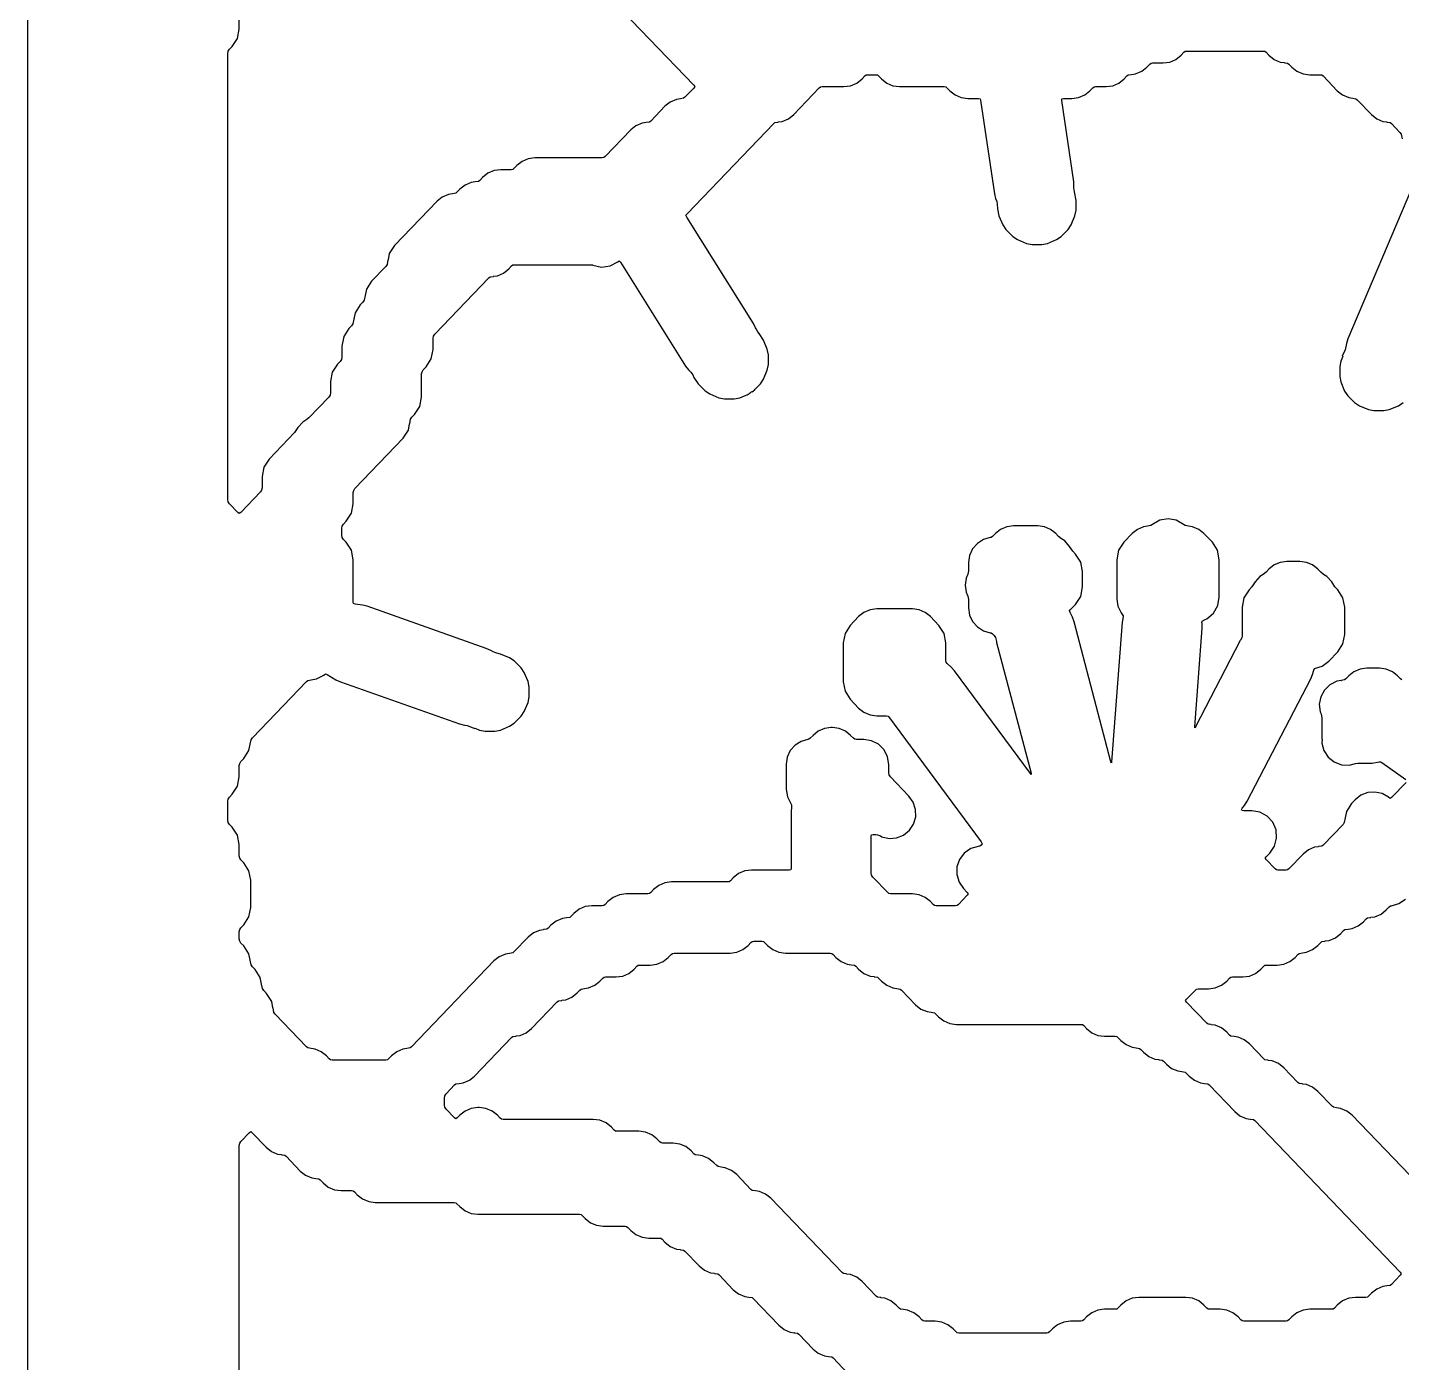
# Model space of a CAD drawing. Header units: millimetres. Extents: x 10 to 410, y 18 to 283.
# Drawn here: x 10 to 37.42, y 57.96 to 84.59 of the extents above; entities that cross this region are included whole.
import ezdxf

# ---------------------------------------------------------------- set-up
doc = ezdxf.new("R2010")
doc.units = ezdxf.units.MM
doc.layers.add('CUT', color=1, linetype='Continuous')

msp = doc.modelspace()

# ---------------------------------------------------------------- linework, layer by layer
at = {"layer": 'CUT'}
for points in [[(52.134, 21), (60.134, 21), (60.134, 24), (73.2679, 24), (73.2679, 144), (60.134, 144), (60.134, 147), (52.134, 147), (52.134, 144), (31.134, 144), (31.134, 147), (23.134, 147), (23.134, 144), (10, 144), (10, 24), (23.134, 24), (23.134, 21), (31.134, 21), (31.134, 24), (52.134, 24)], [(18.3546, 63.0098), (18.33, 63.0479), (18.3214, 63.0924), (18.3214, 63.2332), (18.33, 63.2777), (18.3546, 63.3158), (18.5255, 63.4937), (18.5506, 63.5137), (18.6157, 63.5225), (18.6154, 63.525), (18.6959, 63.5359), (18.819, 63.5884), (18.9238, 63.6716), (19.6627, 64.4409), (19.6878, 64.4608), (19.7529, 64.4696), (19.7526, 64.4722), (19.8331, 64.483), (19.9562, 64.5355), (20.061, 64.6188), (20.5725, 65.1512), (20.5976, 65.1712), (20.6627, 65.18), (20.6623, 65.1825), (20.7428, 65.1934), (20.866, 65.2459), (20.9708, 65.3291), (21.0274, 65.388), (21.0525, 65.408), (21.1176, 65.4168), (21.1172, 65.4193), (21.1977, 65.4302), (21.3208, 65.4826), (21.4257, 65.5659), (21.4822, 65.6248), (21.5074, 65.6448), (21.5391, 65.649), (21.7474, 65.649), (21.88, 65.667), (22.0032, 65.7194), (22.108, 65.8027), (22.1646, 65.8616), (22.1897, 65.8815), (22.2215, 65.8858), (22.4297, 65.8858), (22.5623, 65.9038), (22.6855, 65.9562), (22.7903, 66.0395), (22.8469, 66.0984), (22.872, 66.1183), (22.9038, 66.1226), (24.0218, 66.1226), (24.1544, 66.1405), (24.2776, 66.193), (24.3824, 66.2763), (24.439, 66.3352), (24.4641, 66.3551), (24.4959, 66.3594), (24.6561, 66.3594), (24.6879, 66.3551), (24.713, 66.3352), (24.7696, 66.2763), (24.8744, 66.193), (24.9975, 66.1405), (25.1302, 66.1226), (26.0207, 66.1226), (26.0525, 66.1183), (26.0776, 66.0984), (26.1342, 66.0395), (26.239, 65.9562), (26.3621, 65.9038), (26.4426, 65.8929), (26.4423, 65.8903), (26.5074, 65.8815), (26.5325, 65.8616), (26.5891, 65.8027), (26.6939, 65.7194), (26.817, 65.667), (26.8975, 65.6561), (26.8972, 65.6535), (26.9623, 65.6448), (26.9874, 65.6248), (27.044, 65.5659), (27.1488, 65.4826), (27.2719, 65.4302), (27.3524, 65.4193), (27.352, 65.4168), (27.4171, 65.408), (27.4423, 65.388), (27.7263, 65.0923), (27.8311, 65.0091), (27.9542, 64.9566), (28.0347, 64.9457), (28.0344, 64.9432), (28.0995, 64.9344), (28.1246, 64.9144), (28.1812, 64.8555), (28.286, 64.7723), (28.4091, 64.7198), (28.5418, 64.7019), (31.0244, 64.7019), (31.0562, 64.6976), (31.0813, 64.6777), (31.1379, 64.6188), (31.2427, 64.5355), (31.3658, 64.483), (31.4985, 64.4651), (31.7067, 64.4651), (31.7385, 64.4608), (31.7636, 64.4409), (31.8202, 64.382), (31.925, 64.2987), (32.0481, 64.2462), (32.1286, 64.2354), (32.1283, 64.2328), (32.1934, 64.224), (32.2185, 64.2041), (32.2751, 64.1452), (32.3799, 64.0619), (32.503, 64.0095), (32.5835, 63.9986), (32.5832, 63.996), (32.6483, 63.9873), (32.6734, 63.9673), (32.73, 63.9084), (32.8348, 63.8251), (32.9579, 63.7727), (33.0384, 63.7618), (33.038, 63.7593), (33.1031, 63.7505), (33.1283, 63.7305), (33.1848, 63.6716), (33.2896, 63.5884), (33.4128, 63.5359), (33.4933, 63.525), (33.4929, 63.5225), (33.558, 63.5137), (33.5831, 63.4937), (34.0946, 62.9612), (34.1994, 62.878), (34.3226, 62.8255), (34.403, 62.8147), (34.4027, 62.8121), (34.4678, 62.8033), (34.4929, 62.7834), (37.3998, 59.757), (37.4192, 59.7294), (37.3998, 59.7017), (37.2222, 59.5168), (37.1971, 59.4969), (37.132, 59.4881), (37.1323, 59.4856), (37.0518, 59.4747), (36.9287, 59.4222), (36.8239, 59.339), (36.7673, 59.2801), (36.7422, 59.2601), (36.7104, 59.2558), (36.5022, 59.2558), (36.3695, 59.2379), (36.2464, 59.1854), (36.1416, 59.1022), (36.085, 59.0433), (36.0599, 59.0233), (36.0281, 59.019), (35.5924, 59.019), (35.4598, 59.0011), (35.3366, 58.9486), (35.2318, 58.8654), (35.1752, 58.8065), (35.1501, 58.7865), (35.1183, 58.7822), (34.2758, 58.7822), (34.244, 58.7865), (34.2189, 58.8065), (34.1623, 58.8654), (34.0575, 58.9486), (33.9344, 59.0011), (33.8017, 59.019), (33.5935, 59.019), (33.5617, 59.0233), (33.5366, 59.0433), (33.48, 59.1022), (33.3752, 59.1854), (33.252, 59.2379), (33.1194, 59.2558), (32.1808, 59.2558), (32.0481, 59.2379), (31.925, 59.1854), (31.8202, 59.1022), (31.7636, 59.0433), (31.7385, 59.0233), (31.7067, 59.019), (31.4985, 59.019), (31.3658, 59.0011), (31.2427, 58.9486), (31.1379, 58.8654), (31.0813, 58.8065), (31.0562, 58.7865), (31.0244, 58.7822), (30.8162, 58.7822), (30.6835, 58.7643), (30.5604, 58.7119), (30.4556, 58.6286), (30.399, 58.5697), (30.3739, 58.5497), (30.3421, 58.5455), (28.5898, 58.5455), (28.558, 58.5497), (28.5329, 58.5697), (28.4763, 58.6286), (28.3715, 58.7119), (28.2483, 58.7643), (28.1157, 58.7822), (27.9075, 58.7822), (27.8757, 58.7865), (27.8506, 58.8065), (27.794, 58.8654), (27.6892, 58.9486), (27.566, 59.0011), (27.4855, 59.012), (27.4859, 59.0145), (27.4208, 59.0233), (27.3957, 59.0433), (27.3391, 59.1022), (27.2343, 59.1854), (27.1111, 59.2379), (27.0307, 59.2488), (27.031, 59.2513), (26.9659, 59.2601), (26.9408, 59.2801), (26.6568, 59.5758), (26.552, 59.659), (26.4288, 59.7115), (26.3483, 59.7223), (26.3487, 59.7249), (26.2836, 59.7337), (26.2585, 59.7536), (24.8373, 61.2333), (24.7324, 61.3165), (24.6093, 61.369), (24.5288, 61.3798), (24.5292, 61.3824), (24.4641, 61.3912), (24.439, 61.4111), (24.1549, 61.7068), (24.0501, 61.7901), (23.927, 61.8425), (23.8465, 61.8534), (23.8469, 61.856), (23.7818, 61.8648), (23.7566, 61.8847), (23.7001, 61.9436), (23.5952, 62.0269), (23.4721, 62.0793), (23.3916, 62.0902), (23.392, 62.0928), (23.3269, 62.1015), (23.3018, 62.1215), (23.2452, 62.1804), (23.1404, 62.2637), (23.0172, 62.3161), (22.8846, 62.334), (22.6763, 62.334), (22.6446, 62.3383), (22.6194, 62.3583), (22.5629, 62.4172), (22.458, 62.5004), (22.3349, 62.5529), (22.2023, 62.5708), (21.7666, 62.5708), (21.7348, 62.5751), (21.7097, 62.5951), (21.6531, 62.654), (21.5483, 62.7372), (21.4251, 62.7897), (21.2925, 62.8076), (19.4922, 62.8076), (19.4604, 62.8119), (19.4353, 62.8319), (19.3787, 62.8908), (19.2739, 62.974), (19.1507, 63.0265), (19.0181, 63.0444), (18.9893, 63.0444), (18.8566, 63.0265), (18.7335, 62.974), (18.6287, 62.8908), (18.5768, 62.8367), (18.5488, 62.8157), (18.5208, 62.8367)]]:
    msp.add_lwpolyline(points, close=True, dxfattribs=at)
for points in [[(21.5288, 85.2781), (23.2985, 83.4357), (23.3179, 83.408), (23.2985, 83.3804), (23.1209, 83.1955), (23.0958, 83.1755), (23.0307, 83.1667), (23.031, 83.1642), (22.9505, 83.1533), (22.8274, 83.1009), (22.7226, 83.0176), (22.4386, 82.7219), (22.4135, 82.702), (22.3484, 82.6932), (22.3487, 82.6906), (22.2682, 82.6798), (22.1451, 82.6273), (22.0403, 82.544), (21.5288, 82.0116), (21.5037, 81.9916), (21.4719, 81.9873), (20.1265, 81.9873), (19.9938, 81.9694), (19.8707, 81.9169), (19.7659, 81.8337), (19.7093, 81.7748), (19.6842, 81.7548), (19.6524, 81.7505), (19.4442, 81.7505), (19.3115, 81.7326), (19.1884, 81.6801), (19.0836, 81.5969), (19.027, 81.538), (19.0019, 81.518), (18.9368, 81.5092), (18.9371, 81.5067), (18.8566, 81.4958), (18.7335, 81.4434), (18.6287, 81.3601), (18.5721, 81.3012), (18.547, 81.2812), (18.4819, 81.2725), (18.4822, 81.2699), (18.4017, 81.259), (18.2786, 81.2066), (18.1738, 81.1233), (17.3236, 80.2382), (17.2203, 80.0785), (17.1956, 79.9509), (17.1933, 79.9513), (17.1755, 79.8597), (17.1509, 79.8216), (16.8687, 79.5278), (16.7654, 79.3681), (16.7407, 79.2405), (16.7384, 79.241), (16.7207, 79.1493), (16.696, 79.1113), (16.6412, 79.0542), (16.538, 78.8945), (16.5133, 78.7669), (16.511, 78.7674), (16.4932, 78.6758), (16.4686, 78.6377), (16.4138, 78.5806), (16.3106, 78.421), (16.2744, 78.2343), (16.2744, 78.0099), (16.2658, 77.9654), (16.2412, 77.9273), (16.1864, 77.8703), (16.0831, 77.7106), (16.047, 77.5239), (16.047, 77.2996), (16.0383, 77.2551), (16.0137, 77.217), (15.6154, 76.8023), (15.5583, 76.7569), (15.4936, 76.7171), (15.3957, 76.6061), (15.3314, 76.5066), (14.8217, 75.976), (14.7185, 75.8163), (14.6823, 75.6296), (14.6823, 75.4053), (14.6737, 75.3608), (14.6491, 75.3227), (14.2554, 74.9128), (14.2274, 74.8918), (14.1995, 74.9128), (14.0332, 75.0859), (14.0086, 75.124), (14, 75.1685), (14, 84.0704), (14.0086, 84.1149), (14.0332, 84.153), (14.088, 84.21), (14.1913, 84.3697), (14.2274, 84.5564), (14.2274, 85.5747)], [(37.5149, 69.5299), (37.2269, 69.23), (37.1989, 69.2089), (37.1612, 69.2372), (37.0344, 69.3064), (36.8931, 69.3365), (36.7491, 69.3248), (36.6144, 69.2725), (36.5003, 69.1839), (36.4285, 69.1092), (36.3253, 68.9495), (36.3006, 68.8219), (36.2983, 68.8223), (36.2805, 68.7307), (36.2559, 68.6927), (35.8575, 68.2779), (35.8324, 68.258), (35.7673, 68.2492), (35.7677, 68.2467), (35.6872, 68.2358), (35.5641, 68.1833), (35.4592, 68.1001), (35.1752, 67.8044), (35.1501, 67.7844), (35.1183, 67.7801), (34.9581, 67.7801), (34.9263, 67.7844), (34.9012, 67.8044), (34.7236, 67.9893), (34.7042, 68.0169), (34.7236, 68.0446), (34.7939, 68.1177), (34.8874, 68.2549), (34.9309, 68.4152), (34.9194, 68.5809), (34.8543, 68.7337), (34.7427, 68.8568), (34.597, 68.9365), (34.4333, 68.9641), (34.2758, 68.9641), (34.244, 68.9684), (34.2348, 68.9756), (34.2271, 68.9865), (34.2435, 69.0144), (34.2879, 69.0699), (34.3415, 69.152), (35.6111, 71.594), (35.6476, 71.6849), (35.6714, 71.7668), (35.6871, 71.7997), (35.69, 71.8001), (35.8422, 71.8509), (35.9705, 71.9473), (36.1497, 72.1339), (36.253, 72.2936), (36.2891, 72.4803), (36.2891, 73.025), (36.253, 73.2117), (36.1497, 73.3713), (36.0949, 73.4284), (36.0306, 73.5279), (35.9327, 73.6389), (35.868, 73.6787), (35.811, 73.724), (35.7544, 73.7829), (35.6496, 73.8662), (35.5264, 73.9187), (35.3938, 73.9366), (35.1375, 73.9366), (35.0049, 73.9187), (34.8817, 73.8662), (34.7769, 73.7829), (34.7203, 73.724), (34.6633, 73.6787), (34.5986, 73.6389), (34.5007, 73.5279), (34.4364, 73.4284), (34.3816, 73.3713), (34.2783, 73.2117), (34.2422, 73.025), (34.2422, 72.4529), (34.2354, 72.4129), (34.2112, 72.3695), (34.2047, 72.3574), (33.31, 70.6366), (33.297, 70.6188), (33.2953, 70.6408), (33.4441, 72.6069), (33.4419, 72.7049), (33.4412, 72.7106), (33.443, 72.7483), (33.5023, 72.7813), (33.5355, 72.7932), (33.6694, 72.9048), (33.7569, 73.0556), (33.7873, 73.2272), (33.7873, 73.9721), (33.7511, 74.1588), (33.6479, 74.3185), (33.48, 74.4933), (33.3752, 74.5766), (33.252, 74.629), (33.1716, 74.6399), (33.1719, 74.6424), (33.1068, 74.6512), (33.0748, 74.6766), (32.9285, 74.7572), (32.7638, 74.7851), (32.5991, 74.7572), (32.4528, 74.6766), (32.4208, 74.6512), (32.3557, 74.6424), (32.3561, 74.6399), (32.2756, 74.629), (32.1524, 74.5766), (32.0476, 74.4933), (31.8797, 74.3185), (31.7765, 74.1588), (31.7403, 73.9721), (31.7403, 73.1877), (31.7621, 73.0418), (31.8255, 72.9085), (31.8654, 72.8493), (31.8595, 72.7894), (31.8487, 72.7277), (31.6376, 69.9391), (31.633, 69.9192), (31.6247, 69.9379), (30.8893, 72.7304), (30.8552, 72.8223), (30.8095, 72.9158), (30.7992, 72.9491), (30.8192, 72.9776), (30.9186, 73.0811), (31.0219, 73.2408), (31.058, 73.4275), (31.058, 73.7353), (31.0219, 73.922), (30.9186, 74.0817), (30.8638, 74.1388), (30.7995, 74.2383), (30.7016, 74.3493), (30.6369, 74.3891), (30.5798, 74.4344), (30.5233, 74.4933), (30.4184, 74.5766), (30.2953, 74.629), (30.1627, 74.6469), (29.679, 74.6469), (29.5463, 74.629), (29.4232, 74.5766), (29.3184, 74.4933), (29.2618, 74.4344), (29.2367, 74.4144), (29.2167, 74.4117), (29.079, 74.3725), (28.9581, 74.2958), (28.8639, 74.188), (28.8041, 74.0579), (28.7836, 73.9162), (28.7836, 73.7478), (28.7707, 73.6812), (28.7355, 73.6045), (28.7151, 73.463), (28.7355, 73.3215), (28.7707, 73.2448), (28.7836, 73.1782), (28.7836, 73.0098), (28.8041, 72.8681), (28.8639, 72.738), (28.9581, 72.6302), (29.079, 72.5535), (29.2167, 72.5143), (29.2367, 72.5116), (29.2618, 72.4916), (29.2956, 72.4564), (29.319, 72.4214), (29.3393, 72.3376), (29.3397, 72.3377), (29.3421, 72.3229), (30.0298, 69.7116), (30.032, 69.6902), (30.0167, 69.7054), (28.5015, 71.7568), (28.4358, 71.8296), (28.3544, 71.9036), (28.3333, 71.929), (28.3287, 71.9617), (28.3287, 72.3146), (28.2926, 72.5013), (28.1893, 72.661), (28.0214, 72.8358), (27.9166, 72.919), (27.7935, 72.9715), (27.6608, 72.9894), (26.9497, 72.9894), (26.817, 72.9715), (26.6939, 72.919), (26.5891, 72.8358), (26.4212, 72.661), (26.3179, 72.5013), (26.2818, 72.3146), (26.2818, 71.5332), (26.3179, 71.3465), (26.4212, 71.1868), (26.5891, 71.012), (26.6939, 70.9287), (26.817, 70.8763), (26.9497, 70.8584), (27.1439, 70.8584), (27.177, 70.8536), (27.1836, 70.8442), (29.0352, 68.3411), (29.0524, 68.3065), (29.0321, 68.2761), (29.0092, 68.258), (28.9763, 68.2535), (28.8263, 68.2085), (28.6976, 68.1193), (28.6027, 67.9946), (28.5512, 67.8468), (28.5479, 67.6902), (28.5932, 67.5402), (28.6826, 67.4117), (28.757, 67.3342), (28.7765, 67.3066), (28.757, 67.2789), (28.5795, 67.094), (28.5543, 67.0741), (28.5226, 67.0698), (28.1349, 67.0698), (28.1031, 67.0741), (28.078, 67.094), (28.0214, 67.1529), (27.9166, 67.2362), (27.7935, 67.2886), (27.6608, 67.3066), (27.2251, 67.3066), (27.1934, 67.3108), (27.1682, 67.3308), (26.8731, 67.638), (26.8485, 67.6761), (26.8399, 67.7206), (26.8399, 68.4511), (26.8453, 68.4851), (26.8793, 68.4905), (26.9305, 68.4905), (26.9629, 68.4861), (27.0225, 68.4607), (27.051, 68.4443), (27.1972, 68.4116), (27.3465, 68.4237), (27.4856, 68.4794), (27.6019, 68.5738), (27.685, 68.6985), (27.7274, 68.8421), (27.7254, 68.9919), (27.6791, 69.1344), (27.5927, 69.2568), (27.2248, 69.6398), (27.2001, 69.6779), (27.1915, 69.7224), (27.1915, 69.8848), (27.1671, 70.0393), (27.096, 70.1787), (26.9854, 70.2893), (26.846, 70.3603), (26.6915, 70.3848), (26.5428, 70.3848), (26.511, 70.3891), (26.4859, 70.409), (26.4293, 70.4679), (26.3245, 70.5512), (26.2014, 70.6036), (26.0687, 70.6216), (26.0399, 70.6216), (25.9073, 70.6036), (25.7841, 70.5512), (25.6793, 70.4679), (25.6227, 70.409), (25.5976, 70.3891), (25.5776, 70.3864), (25.44, 70.3471), (25.3191, 70.2704), (25.2249, 70.1626), (25.1651, 70.0326), (25.1446, 69.8909), (25.1446, 69.3917), (25.1673, 69.2427), (25.2333, 69.1073), (25.2517, 69.0806), (25.2504, 69.0431), (25.2495, 69.0388), (25.2399, 68.9412), (25.2399, 67.8195), (25.2345, 67.7855), (25.2006, 67.7801), (24.4478, 67.7801), (24.3152, 67.7622), (24.192, 67.7097), (24.0872, 67.6265), (24.0307, 67.5676), (24.0055, 67.5476), (23.9738, 67.5433), (22.8558, 67.5433), (22.7231, 67.5254), (22.6, 67.473), (22.4952, 67.3897), (22.4386, 67.3308), (22.4135, 67.3108), (22.3817, 67.3066), (21.946, 67.3066), (21.8133, 67.2886), (21.6902, 67.2362), (21.5854, 67.1529), (21.5288, 67.094), (21.5037, 67.0741), (21.4719, 67.0698), (21.2637, 67.0698), (21.131, 67.0519), (21.0079, 66.9994), (20.9031, 66.9161), (20.8465, 66.8572), (20.8214, 66.8373), (20.7563, 66.8285), (20.7566, 66.8259), (20.6761, 66.8151), (20.553, 66.7626), (20.4482, 66.6793), (20.3916, 66.6204), (20.3665, 66.6005), (20.3014, 66.5917), (20.3017, 66.5891), (20.2213, 66.5783), (20.0981, 66.5258), (19.9933, 66.4426), (19.7093, 66.1469), (19.6842, 66.1269), (19.6191, 66.1181), (19.6194, 66.1156), (19.5389, 66.1047), (19.4158, 66.0522), (19.311, 65.969), (17.6623, 64.2526), (17.6372, 64.2326), (17.5721, 64.2238), (17.5725, 64.2213), (17.492, 64.2104), (17.3688, 64.1579), (17.264, 64.0747), (17.2074, 64.0158), (17.1823, 63.9958), (17.1505, 63.9915), (16.0806, 63.9915), (16.0488, 63.9958), (16.0237, 64.0158), (15.9671, 64.0747), (15.8623, 64.1579), (15.7391, 64.2104), (15.6587, 64.2213), (15.659, 64.2238), (15.5939, 64.2326), (15.5688, 64.2526), (14.943, 64.9041), (14.9184, 64.9422), (14.9006, 65.0338), (14.8983, 65.0333), (14.8736, 65.1609), (14.7704, 65.3206), (14.7156, 65.3777), (14.6909, 65.4157), (14.6732, 65.5073), (14.6709, 65.5069), (14.6462, 65.6345), (14.5429, 65.7942), (14.4881, 65.8512), (14.4635, 65.8893), (14.4458, 65.9809), (14.4434, 65.9805), (14.4187, 66.1081), (14.3155, 66.2678), (14.2607, 66.3248), (14.2361, 66.3629), (14.2274, 66.4074), (14.2274, 66.5482), (14.2361, 66.5927), (14.2607, 66.6308), (14.3155, 66.6879), (14.4187, 66.8475), (14.4549, 67.0342), (14.4549, 67.5789), (14.4187, 67.7656), (14.3155, 67.9253), (14.2607, 67.9823), (14.2361, 68.0204), (14.2274, 68.0649), (14.2274, 68.2893), (14.1913, 68.4759), (14.088, 68.6356), (14.0332, 68.6927), (14.0086, 68.7307), (14, 68.7752), (14, 69.1529), (14.0086, 69.1974), (14.0332, 69.2354), (14.088, 69.2925), (14.1913, 69.4522), (14.2274, 69.6389), (14.2274, 69.8632), (14.2361, 69.9077), (14.2607, 69.9458), (14.3155, 70.0029), (14.4187, 70.1625), (14.4434, 70.2902), (14.4458, 70.2897), (14.4635, 70.3813), (14.4881, 70.4194), (15.5688, 71.5445), (15.5939, 71.5644), (15.659, 71.5732), (15.6587, 71.5758), (15.7715, 71.5939), (15.9125, 71.667), (15.9477, 71.6931), (15.9828, 71.6796), (16.1567, 71.5763), (16.2454, 71.5348), (18.6245, 70.6943), (18.7197, 70.6708), (18.7772, 70.6626), (18.9313, 70.6034), (18.9339, 70.6101), (19.0225, 70.5734), (19.1336, 70.5513), (19.3287, 70.5513), (19.4397, 70.5734), (19.62, 70.6481), (19.7141, 70.711), (19.8521, 70.8489), (19.915, 70.9431), (19.9896, 71.1233), (20.0117, 71.2344), (20.0117, 71.4295), (19.9896, 71.5405), (19.915, 71.7208), (19.8521, 71.8149), (19.7141, 71.9529), (19.62, 72.0158), (19.4397, 72.0904), (19.3701, 72.1043), (19.2918, 72.1343), (19.2463, 72.1613), (19.1575, 72.2029), (16.7784, 73.0434), (16.6832, 73.0668), (16.5372, 73.0879), (16.5064, 73.097), (16.5018, 73.1288), (16.5018, 73.9721), (16.4657, 74.1588), (16.3624, 74.3185), (16.3076, 74.3755), (16.283, 74.4136), (16.2744, 74.4581), (16.2744, 74.599), (16.283, 74.6435), (16.3076, 74.6815), (16.3624, 74.7386), (16.4657, 74.8983), (16.5018, 75.085), (16.5018, 75.3093), (16.5105, 75.3538), (16.5351, 75.3919), (17.4996, 76.3961), (17.6029, 76.5558), (17.6276, 76.6834), (17.6299, 76.6829), (17.6477, 76.7745), (17.6723, 76.8126), (17.7271, 76.8697), (17.8303, 77.0294), (17.8665, 77.216), (17.8665, 77.6772), (17.8751, 77.7217), (17.8997, 77.7598), (17.9545, 77.8168), (18.0578, 77.9765), (18.0939, 78.1632), (18.0939, 78.3875), (18.1025, 78.432), (18.1272, 78.4701), (19.2078, 79.5952), (19.233, 79.6152), (19.298, 79.6239), (19.2977, 79.6265), (19.3782, 79.6374), (19.5013, 79.6898), (19.6061, 79.7731), (19.6627, 79.832), (19.6878, 79.8519), (19.7196, 79.8562), (21.2445, 79.8562), (21.2769, 79.8519), (21.2855, 79.8482), (21.4563, 79.8088), (21.6302, 79.8308), (21.7858, 79.9114), (21.8118, 79.9314), (21.8328, 79.9071), (23.1331, 77.8355), (23.1931, 77.758), (23.2385, 77.7099), (23.2765, 77.6562), (23.3017, 77.6058), (23.3864, 77.479), (23.5244, 77.341), (23.6185, 77.2781), (23.7988, 77.2034), (23.9098, 77.1813), (24.1049, 77.1813), (24.216, 77.2034), (24.3431, 77.2561), (24.3446, 77.2527), (24.367, 77.2626), (24.3808, 77.2717), (24.3962, 77.2781), (24.4209, 77.2946), (24.4192, 77.2971), (24.4607, 77.3245), (24.4622, 77.3222), (24.4904, 77.341), (24.4994, 77.35), (24.5073, 77.3553), (24.5263, 77.373), (24.5244, 77.375), (24.6283, 77.479), (24.6912, 77.5731), (24.7659, 77.7533), (24.788, 77.8644), (24.788, 78.0595), (24.7659, 78.1705), (24.6912, 78.3508), (24.6006, 78.4864), (24.5739, 78.5176), (24.5403, 78.5764), (24.532, 78.5983), (24.4882, 78.686), (23.157, 80.8071), (23.1427, 80.8414), (23.1637, 80.8722), (24.8938, 82.6734), (24.919, 82.6934), (24.9841, 82.7022), (24.9837, 82.7047), (25.0642, 82.7156), (25.1873, 82.7681), (25.2921, 82.8513), (25.8036, 83.3838), (25.8287, 83.4037), (25.8605, 83.408), (26.2962, 83.408), (26.4288, 83.426), (26.552, 83.4784), (26.6568, 83.5617), (26.7134, 83.6206), (26.7385, 83.6405), (26.7703, 83.6448), (26.9305, 83.6448), (26.9623, 83.6405), (26.9874, 83.6206), (27.044, 83.5617), (27.1488, 83.4784), (27.2719, 83.426), (27.4046, 83.408), (28.2951, 83.408), (28.3269, 83.4037), (28.352, 83.3838), (28.4086, 83.3249), (28.5134, 83.2416), (28.6365, 83.1892), (28.7692, 83.1712), (28.9819, 83.1712), (29.0137, 83.1667), (29.0228, 83.136), (29.299, 81.2719), (29.3228, 81.1768), (29.3453, 81.1141), (29.3555, 81.0657), (29.3618, 80.9719), (29.3897, 80.8316), (29.4644, 80.6513), (29.5273, 80.5572), (29.6653, 80.4192), (29.7594, 80.3563), (29.9396, 80.2817), (30.0507, 80.2596), (30.2458, 80.2596), (30.3569, 80.2817), (30.5371, 80.3563), (30.6312, 80.4192), (30.7692, 80.5572), (30.8321, 80.6513), (30.9068, 80.8316), (30.9288, 80.9426), (30.9288, 81.1377), (30.895, 81.3079), (30.8857, 81.3916), (30.8865, 81.4085), (30.8818, 81.5064), (30.6414, 83.1287), (30.6423, 83.165), (30.6781, 83.1712), (30.845, 83.1712), (30.9776, 83.1892), (31.1008, 83.2416), (31.2056, 83.3249), (31.2622, 83.3838), (31.2873, 83.4037), (31.3191, 83.408), (31.5273, 83.408), (31.6599, 83.426), (31.7831, 83.4784), (31.8879, 83.5617), (31.9445, 83.6206), (31.9696, 83.6405), (32.0347, 83.6493), (32.0344, 83.6519), (32.1148, 83.6627), (32.238, 83.7152), (32.3428, 83.7985), (32.3994, 83.8574), (32.4245, 83.8773), (32.4563, 83.8816), (32.6645, 83.8816), (32.7971, 83.8995), (32.9203, 83.952), (33.0251, 84.0352), (33.0817, 84.0942), (33.1068, 84.1141), (33.1386, 84.1184), (34.6634, 84.1184), (34.6952, 84.1141), (34.7203, 84.0942), (34.7769, 84.0352), (34.8817, 83.952), (35.0049, 83.8995), (35.0853, 83.8887), (35.085, 83.8861), (35.1501, 83.8773), (35.1752, 83.8574), (35.2318, 83.7985), (35.3366, 83.7152), (35.4598, 83.6627), (35.5924, 83.6448), (35.8006, 83.6448), (35.8324, 83.6405), (35.8575, 83.6206), (36.1416, 83.3249), (36.2464, 83.2416), (36.3695, 83.1892), (36.45, 83.1783), (36.4496, 83.1757), (36.5147, 83.167), (36.5399, 83.147), (36.8239, 82.8513), (36.9287, 82.7681), (37.0518, 82.7156), (37.1323, 82.7047), (37.132, 82.7022), (37.1971, 82.6934), (37.2222, 82.6734), (37.3931, 82.4955), (37.4177, 82.4574), (37.4355, 82.3658)], [(37.6259, 81.3667), (36.3522, 78.3755), (36.3228, 78.282), (36.2975, 78.1611), (36.2424, 78.0299), (36.2512, 78.0262), (36.2129, 77.9338), (36.1909, 77.8227), (36.1909, 77.6276), (36.2129, 77.5166), (36.2876, 77.3363), (36.3505, 77.2422), (36.4885, 77.1042), (36.5826, 77.0413), (36.7629, 76.9667), (36.8739, 76.9446), (37.069, 76.9446), (37.1801, 76.9667), (37.3603, 77.0413), (37.4544, 77.1042)], [(37.4287, 71.5726), (37.403, 71.593), (37.3465, 71.6519), (37.2417, 71.7351), (37.1185, 71.7876), (36.9859, 71.8055), (36.7296, 71.8055), (36.597, 71.7876), (36.4738, 71.7351), (36.369, 71.6519), (36.3124, 71.593), (36.2873, 71.573), (36.2222, 71.5642), (36.2228, 71.5595), (36.132, 71.5454), (35.9952, 71.4777), (35.8852, 71.3719), (35.8123, 71.2379), (35.7832, 71.0881), (35.8006, 70.9365), (35.8169, 70.9001), (35.8343, 70.8104), (35.8343, 70.3848), (35.8377, 70.3848), (35.8351, 70.3121), (35.8765, 70.1638), (35.9612, 70.0351), (36.081, 69.9383), (36.2245, 69.8826), (36.3783, 69.8732), (36.5035, 69.9049), (36.5502, 69.9112), (36.8352, 69.9112), (36.978, 69.9385), (37.004, 69.9409), (37.034, 69.9254), (37.5097, 69.5859)], [(38.0854, 61.1743), (36.4367, 62.8908), (36.3319, 62.974), (36.2088, 63.0265), (36.1283, 63.0374), (36.1286, 63.0399), (36.0635, 63.0487), (36.0384, 63.0686), (35.7544, 63.3643), (35.6496, 63.4476), (35.5264, 63.5001), (35.446, 63.5109), (35.4463, 63.5135), (35.3812, 63.5223), (35.3561, 63.5422), (35.0721, 63.8379), (34.9673, 63.9212), (34.8441, 63.9736), (34.7636, 63.9845), (34.764, 63.987), (34.6989, 63.9958), (34.6738, 64.0158), (34.3897, 64.3115), (34.2849, 64.3947), (34.1618, 64.4472), (34.0813, 64.4581), (34.0817, 64.4606), (34.0166, 64.4694), (33.9914, 64.4894), (33.9349, 64.5483), (33.8301, 64.6315), (33.7069, 64.684), (33.6264, 64.6949), (33.6268, 64.6974), (33.5617, 64.7062), (33.5366, 64.7261), (33.1315, 65.1478), (33.1121, 65.1755), (33.1315, 65.2031), (33.3091, 65.388), (33.3342, 65.408), (33.366, 65.4123), (33.5743, 65.4123), (33.7069, 65.4302), (33.8301, 65.4826), (33.9349, 65.5659), (33.9914, 65.6248), (34.0166, 65.6448), (34.0483, 65.649), (34.2566, 65.649), (34.3892, 65.667), (34.5124, 65.7194), (34.6172, 65.8027), (34.6738, 65.8616), (34.6989, 65.8815), (34.7307, 65.8858), (34.9389, 65.8858), (35.0716, 65.9038), (35.1947, 65.9562), (35.2995, 66.0395), (35.3561, 66.0984), (35.3812, 66.1183), (35.4463, 66.1271), (35.446, 66.1297), (35.5264, 66.1405), (35.6496, 66.193), (35.7544, 66.2763), (35.811, 66.3352), (35.8361, 66.3551), (35.9012, 66.3639), (35.9008, 66.3665), (35.9813, 66.3773), (36.1045, 66.4298), (36.2093, 66.513), (36.2658, 66.572), (36.291, 66.5919), (36.3561, 66.6007), (36.3557, 66.6032), (36.4362, 66.6141), (36.5593, 66.6666), (36.6641, 66.7498), (36.7207, 66.8087), (36.7458, 66.8287), (36.8109, 66.8375), (36.8106, 66.84), (36.8911, 66.8509), (37.0142, 66.9034), (37.119, 66.9866), (37.1756, 67.0455), (37.2007, 67.0655), (37.2247, 67.0687), (37.3733, 67.113), (37.5011, 67.2007)], [(14.2274, 56.3788), (14.2274, 62.2861), (14.2361, 62.3306), (14.2607, 62.3686), (14.4269, 62.5417), (14.4549, 62.5627), (14.4828, 62.5417), (14.7622, 62.2509), (14.867, 62.1676), (14.9901, 62.1152), (15.0706, 62.1043), (15.0703, 62.1018), (15.1354, 62.093), (15.1605, 62.073), (15.4445, 61.7773), (15.5493, 61.6941), (15.6725, 61.6416), (15.7529, 61.6307), (15.7526, 61.6282), (15.8177, 61.6194), (15.8428, 61.5994), (15.8994, 61.5405), (16.0042, 61.4573), (16.1273, 61.4048), (16.26, 61.3869), (16.4682, 61.3869), (16.5, 61.3826), (16.5251, 61.3626), (16.5817, 61.3037), (16.6865, 61.2205), (16.8097, 61.168), (16.9423, 61.1501), (18.5152, 61.1501), (18.547, 61.1458), (18.5721, 61.1259), (18.6287, 61.067), (18.7335, 60.9837), (18.8566, 60.9312), (18.9893, 60.9133), (21.017, 60.9133), (21.0488, 60.909), (21.0739, 60.8891), (21.1305, 60.8302), (21.2353, 60.7469), (21.3585, 60.6944), (21.4911, 60.6765), (21.9268, 60.6765), (21.9586, 60.6722), (21.9837, 60.6523), (22.0403, 60.5934), (22.1451, 60.5101), (22.2682, 60.4577), (22.4009, 60.4397), (22.6091, 60.4397), (22.6409, 60.4355), (22.666, 60.4155), (22.7226, 60.3566), (22.8274, 60.2733), (22.9505, 60.2209), (23.031, 60.21), (23.0307, 60.2075), (23.0958, 60.1987), (23.1209, 60.1787), (23.4049, 59.883), (23.5097, 59.7998), (23.6329, 59.7473), (23.7133, 59.7364), (23.713, 59.7339), (23.7781, 59.7251), (23.8032, 59.7051), (24.0872, 59.4094), (24.192, 59.3262), (24.3152, 59.2737), (24.3957, 59.2629), (24.3953, 59.2603), (24.4604, 59.2515), (24.4855, 59.2316), (24.997, 58.6991), (25.1018, 58.6158), (25.2249, 58.5634), (25.3054, 58.5525), (25.3051, 58.55), (25.3702, 58.5412), (25.3953, 58.5212), (25.6793, 58.2255), (25.7841, 58.1423), (25.9073, 58.0898), (25.9877, 58.0789), (25.9874, 58.0764), (26.0525, 58.0676), (26.0776, 58.0476), (26.3616, 57.7519)]]:
    msp.add_lwpolyline(points, dxfattribs=at)

doc.saveas('drawing.dxf')
